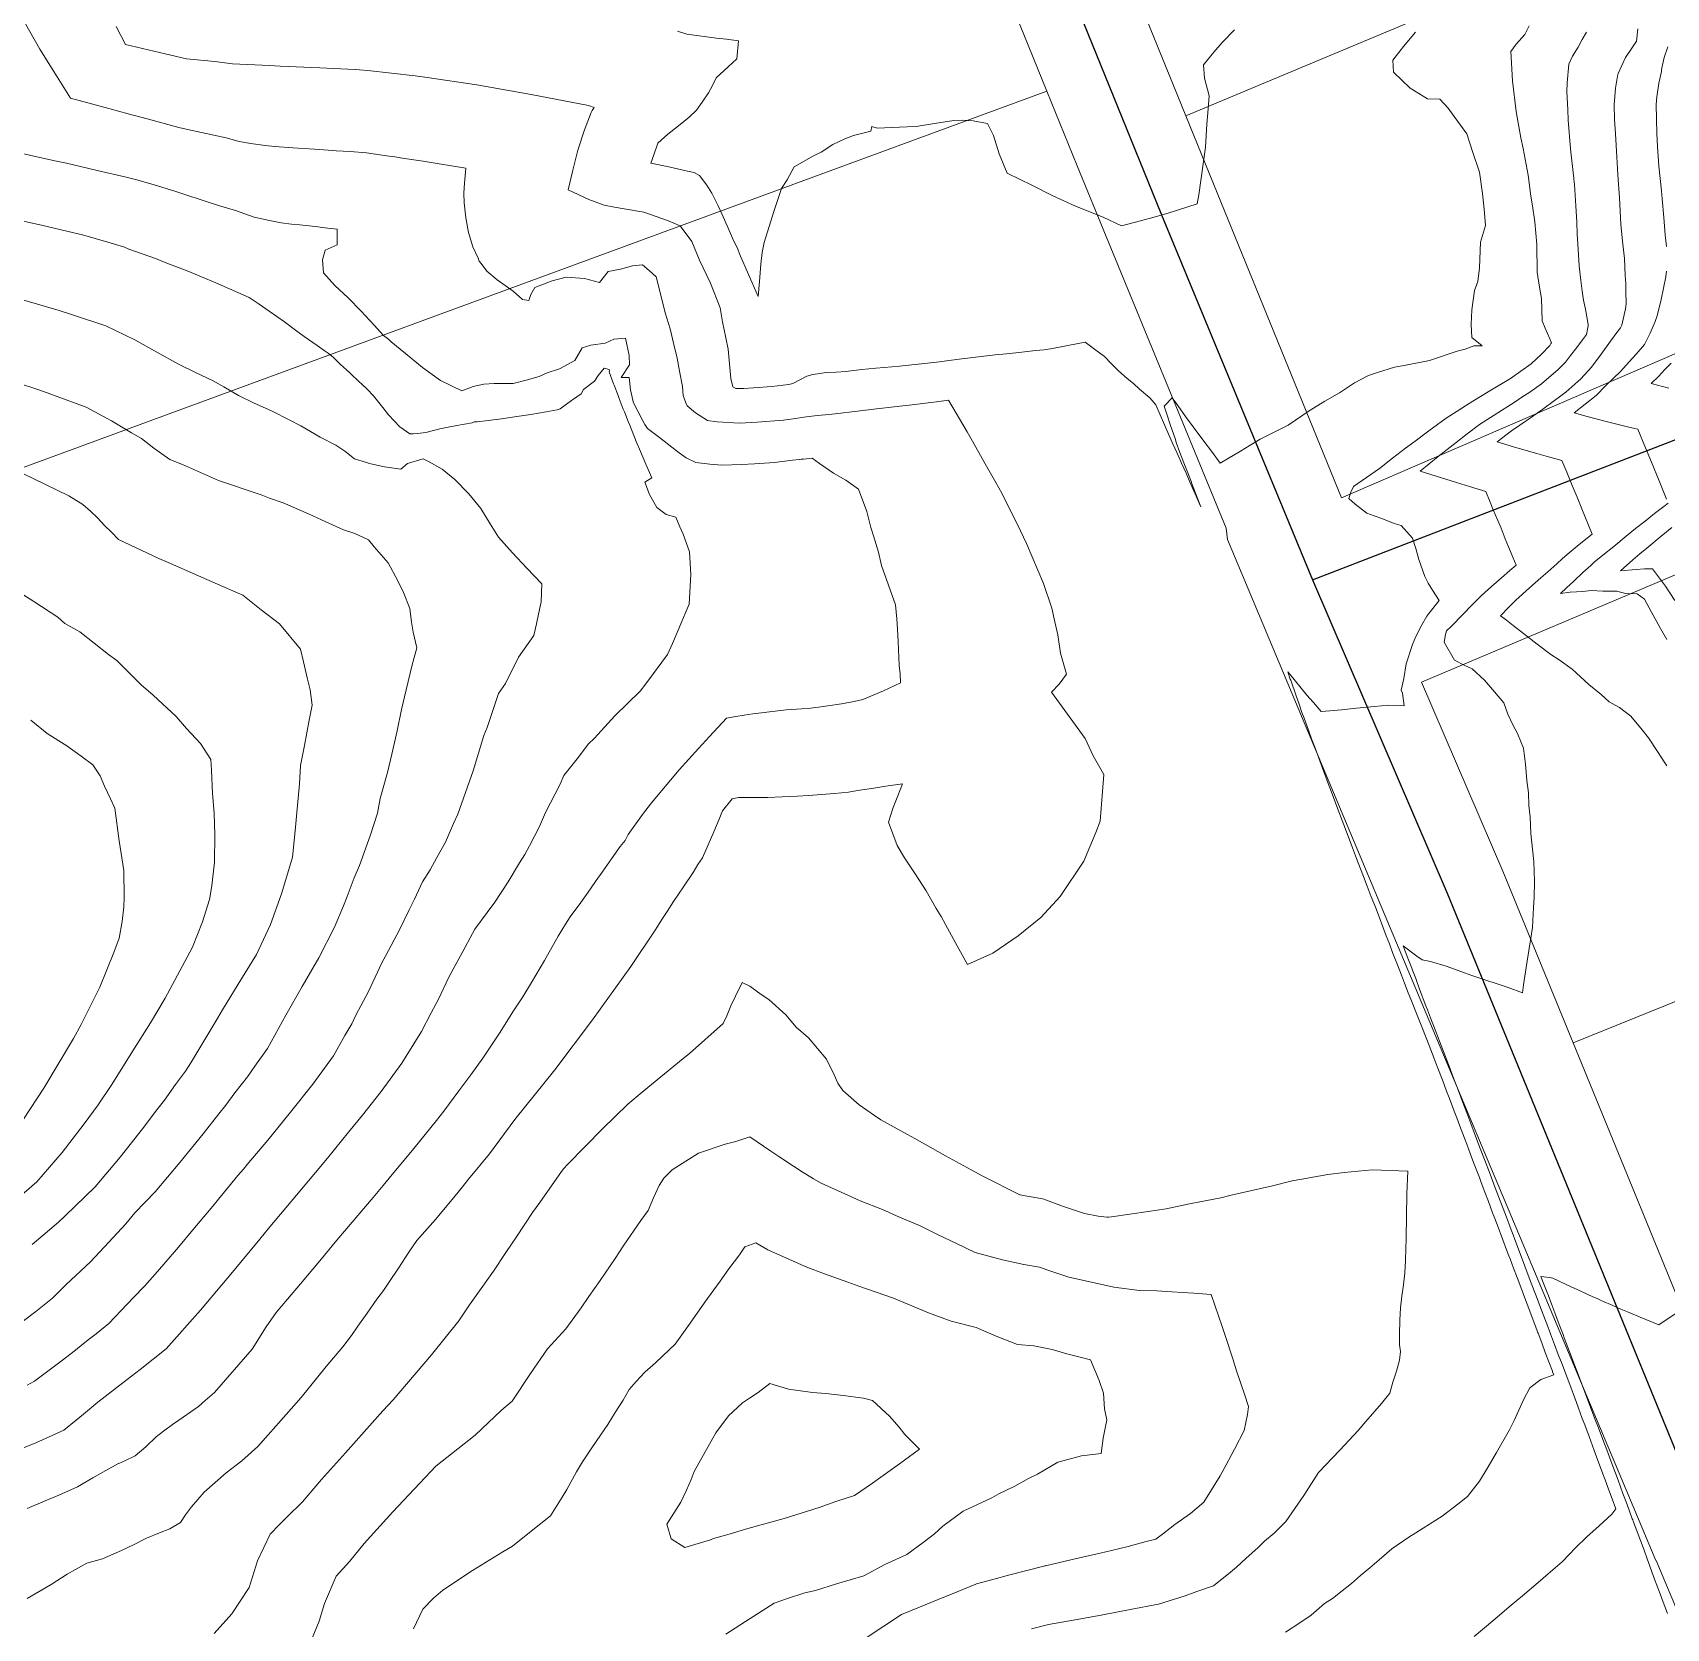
# Model space of a CAD drawing. Header units: inches. Extents: x 11351264 to 11356330, y 6702313 to 6706468.
# Drawn here: x 11351666.4 to 11352078.2, y 6704536.7 to 6704938.9 of the extents above; entities that cross this region are included whole.
import ezdxf

# ---------------------------------------------------------------- set-up
doc = ezdxf.new("R2010")
doc.units = ezdxf.units.IN
doc.header["$MEASUREMENT"] = 0
doc.layers.add('Shumate_Contours_clip1', color=7, linetype='Continuous', lineweight=0)
doc.layers.add('Shumate_Parcels_clip1', color=7, linetype='Continuous', lineweight=0)
doc.layers.add('Shumate_Streets_clip1', color=7, linetype='Continuous')

msp = doc.modelspace()

# ---------------------------------------------------------------- linework, layer by layer
at = {"layer": 'Shumate_Contours_clip1'}
for points, elevation in [([(11351665.03, 6704544.2), (11351671.05, 6704547.76), (11351675.08, 6704550.34), (11351677.18, 6704551.51), (11351680.09, 6704553.07), (11351684, 6704554.15), (11351688.84, 6704556.25), (11351691.98, 6704557.81), (11351695.07, 6704559.43), (11351698.36, 6704560.77), (11351700.95, 6704561.78), (11351703.68, 6704563.37), (11351704.97, 6704565.26), (11351706.48, 6704567.34), (11351709.66, 6704571.02), (11351715.21, 6704575.84), (11351719.11, 6704578.93), (11351723.18, 6704582.51), (11351730.33, 6704590.59), (11351734.07, 6704594.83), (11351740.4, 6704602.69), (11351744.57, 6704607.65), (11351746.79, 6704610.48), (11351748.37, 6704612.81), (11351750.7, 6704616.14), (11351753.2, 6704619.66), (11351754.85, 6704621.83), (11351756.22, 6704623.89), (11351758.65, 6704627.48), (11351761.23, 6704631.51), (11351763.25, 6704634.41), (11351767.91, 6704639.73), (11351772.89, 6704645.73), (11351774.79, 6704647.95), (11351776.28, 6704649.86), (11351781.53, 6704656.32), (11351787.99, 6704664.96), (11351798.03, 6704677.5), (11351807.5, 6704690.03), (11351817.21, 6704703.48), (11351823.35, 6704712.71), (11351825.21, 6704715.65), (11351826.33, 6704717.37), (11351827.98, 6704719.89), (11351830.47, 6704723.55), (11351832.92, 6704727.23), (11351834.11, 6704729.19), (11351835.23, 6704730.93), (11351836.68, 6704734.17), (11351838.08, 6704737.42), (11351839.42, 6704740.68), (11351840.27, 6704742.79), (11351842.77, 6704745.8), (11351844.38, 6704746.11), (11351848.64, 6704746.14), (11351851.72, 6704746.15), (11351855.34, 6704746.27), (11351859.17, 6704746.41), (11351861.98, 6704746.58), (11351868.52, 6704747.1), (11351872.1, 6704747.46), (11351874.37, 6704747.86), (11351878.44, 6704748.5), (11351881.46, 6704748.99), (11351885.7, 6704749.59), (11351884.49, 6704746.56), (11351883.3, 6704743.55), (11351882.13, 6704739.86), (11351884.31, 6704733.98), (11351886.14, 6704730.87), (11351887.54, 6704728.87), (11351888.85, 6704726.83), (11351891.62, 6704722.62), (11351894.13, 6704718.11), (11351895.38, 6704716.09), (11351896.47, 6704714.13), (11351899.05, 6704709.48), (11351902.09, 6704704.01), (11351908.42, 6704706.91), (11351914.8, 6704711.21), (11351920.57, 6704715.9), (11351925.38, 6704721.18), (11351931.41, 6704730.06), (11351934.4, 6704737.27), (11351935.5, 6704740.15), (11351936.45, 6704751.93), (11351933.77, 6704756.64), (11351931.72, 6704761.01), (11351927.3, 6704767.1), (11351923.26, 6704772.63), (11351925.19, 6704774.67), (11351926.98, 6704777.19), (11351925.51, 6704782.49), (11351924.84, 6704787.11), (11351924.07, 6704790.39), (11351923.29, 6704793.84), (11351921.2, 6704800.03), (11351916.95, 6704810.18), (11351915.45, 6704813.35), (11351910.68, 6704822.87), (11351909.22, 6704825.49), (11351906.18, 6704830.79), (11351903.32, 6704835.91), (11351901.97, 6704838.32), (11351897.29, 6704846.29), (11351894.23, 6704845.88), (11351892.15, 6704845.62), (11351888.08, 6704845.09), (11351885.76, 6704844.82), (11351883.58, 6704844.59), (11351879.1, 6704844.06), (11351874.36, 6704843.51), (11351868.72, 6704842.82), (11351866.19, 6704842.6), (11351864.14, 6704842.41), (11351860.82, 6704841.96), (11351858.71, 6704841.61), (11351855.64, 6704841.21), (11351849.07, 6704840.69), (11351844.55, 6704840.45), (11351838.97, 6704840.8), (11351836.55, 6704841.12), (11351833.45, 6704843.05), (11351831.35, 6704844.84), (11351831.04, 6704845.62), (11351830.42, 6704847.45), (11351830.22, 6704849.75), (11351829.45, 6704853.61), (11351828.88, 6704856.86), (11351828.02, 6704860.29), (11351827.1, 6704864.25), (11351825.85, 6704868.31), (11351825.37, 6704870.4), (11351823.61, 6704877.34), (11351821.78, 6704879), (11351820.11, 6704880.36), (11351817.63, 6704880.12), (11351814.61, 6704879.31), (11351811.48, 6704878.7), (11351809.28, 6704875.93), (11351805.49, 6704876.92), (11351800.85, 6704877.28), (11351797.4, 6704876.34), (11351793.01, 6704874.71), (11351792.02, 6704872.94), (11351791.52, 6704871.42), (11351789.84, 6704871.68), (11351787.51, 6704873.73), (11351783.53, 6704876.59), (11351780.91, 6704878.83), (11351779.44, 6704880.7), (11351778.93, 6704881.28), (11351778.88, 6704881.46), (11351778.76, 6704881.86), (11351777.4, 6704884.9), (11351776.29, 6704888.56), (11351775.6, 6704892.26), (11351775.19, 6704895.99), (11351775.11, 6704898.47), (11351775.22, 6704900.97), (11351775.58, 6704904.74), (11351772, 6704905.33), (11351768.88, 6704905.83), (11351764.84, 6704906.49), (11351760.16, 6704907.22), (11351757.69, 6704907.61), (11351755.63, 6704907.89), (11351750.54, 6704908.63), (11351746.48, 6704908.96), (11351742.95, 6704909.16), (11351740.93, 6704909.28), (11351737.49, 6704909.53), (11351732, 6704909.86), (11351727.33, 6704910.23), (11351725.03, 6704910.43), (11351721.39, 6704910.97), (11351718.44, 6704911.49), (11351715.15, 6704912.38), (11351705.85, 6704914.38), (11351703.28, 6704915.03), (11351695.25, 6704917.18), (11351690.48, 6704918.47), (11351685.64, 6704919.83), (11351675.93, 6704922.38), (11351672.61, 6704927.79), (11351668.19, 6704934.79), (11351663.13, 6704943.64)], 1438), ([(11352014.96, 6704939.07), (11352012, 6704935.41), (11352009.27, 6704931.97), (11352009.46, 6704928.92), (11352013.68, 6704924.89), (11352017.99, 6704922.26), (11352021.16, 6704922.14), (11352023.21, 6704919.91), (11352024.73, 6704917.78), (11352027.91, 6704913.42), (11352029.33, 6704908.98), (11352031.12, 6704903.73), (11352031.88, 6704898.39), (11352032.31, 6704894.45), (11352032.63, 6704890.3), (11352031.39, 6704886.09), (11352031.09, 6704879.66), (11352030.7, 6704876.19), (11352029.83, 6704873.9), (11352029.19, 6704869.03), (11352029.01, 6704865.33), (11352029.16, 6704862.07), (11352031.78, 6704859.98), (11352029.66, 6704859.99), (11352027.51, 6704859.13), (11352025.52, 6704858.61), (11352018.49, 6704856.24), (11352012.1, 6704855), (11352009.73, 6704854.57), (11352005.41, 6704853.24), (11352003.17, 6704852.46), (11351999.65, 6704850.67), (11351995.83, 6704848.13), (11351992.14, 6704846.01), (11351988.22, 6704843.6), (11351982.93, 6704839.95), (11351981.06, 6704839.03), (11351978.56, 6704837.79), (11351975.79, 6704836.4), (11351973.04, 6704834.76), (11351970.84, 6704833.45), (11351967.56, 6704831.49), (11351965.77, 6704830.41), (11351963.78, 6704833.05), (11351961.39, 6704836.25), (11351958.94, 6704839.58), (11351957.04, 6704842.17), (11351955.04, 6704844.93), (11351953.64, 6704846.88), (11351951.61, 6704844.75), (11351952.35, 6704842.46), (11351953.11, 6704840.15), (11351954.49, 6704836.32), (11351954.67, 6704835.57), (11351955.62, 6704833.05), (11351956.59, 6704830.51), (11351957.57, 6704827.96), (11351958.49, 6704825.6), (11351958.52, 6704825.51), (11351958.54, 6704825.43), (11351959.55, 6704822.85), (11351960.9, 6704819.42), (11351959.37, 6704822.86), (11351958.2, 6704825.46), (11351957.14, 6704827.85), (11351956, 6704830.38), (11351954.87, 6704832.92), (11351953.73, 6704835.45), (11351952.79, 6704837.55), (11351951.69, 6704840.04), (11351950.6, 6704842.56), (11351949.51, 6704845.09), (11351948.01, 6704846.85), (11351945.43, 6704849.07), (11351943.92, 6704850.47), (11351942.34, 6704851.72), (11351940.16, 6704853.64), (11351938.3, 6704855.49), (11351936.61, 6704857.29), (11351934.1, 6704859.14), (11351931.7, 6704860.89), (11351927.33, 6704860.02), (11351923.51, 6704859.32), (11351921.41, 6704858.94), (11351919.19, 6704858.76), (11351915.74, 6704858.4), (11351911.91, 6704857.98), (11351909.06, 6704857.67), (11351905.47, 6704857.27), (11351900.67, 6704856.66), (11351897.38, 6704856.25), (11351895.03, 6704855.97), (11351891.25, 6704855.52), (11351887.3, 6704855.11), (11351884.94, 6704854.88), (11351881.09, 6704854.48), (11351878.91, 6704854.3), (11351875.46, 6704853.98), (11351871.4, 6704853.54), (11351868.95, 6704853.37), (11351866.49, 6704853.22), (11351863.1, 6704852.71), (11351861.52, 6704852.35), (11351858.05, 6704850.45), (11351857.03, 6704850.22), (11351852.72, 6704849.7), (11351848.14, 6704849.35), (11351845.69, 6704849.21), (11351843.68, 6704849.18), (11351842.89, 6704849.62), (11351842.42, 6704851.76), (11351842, 6704856.33), (11351841.75, 6704859.13), (11351841.17, 6704861.98), (11351840.29, 6704865.98), (11351839.74, 6704869.58), (11351837.24, 6704875.77), (11351834.51, 6704881.58), (11351832.55, 6704886.27), (11351829.66, 6704890.24), (11351826.46, 6704891.6), (11351820.43, 6704893.67), (11351815.54, 6704894.48), (11351813.11, 6704894.92), (11351810.46, 6704895.45), (11351806.61, 6704896.84), (11351801.41, 6704899.31), (11351802.53, 6704904.28), (11351803.86, 6704909.3), (11351805.53, 6704914.44), (11351806.77, 6704917.66), (11351807.19, 6704918.79), (11351807.48, 6704919.26), (11351807.96, 6704920.09), (11351806.48, 6704920.54), (11351792.07, 6704923.34), (11351778.35, 6704925.78), (11351765.88, 6704927.6), (11351762.8, 6704928.05), (11351750.92, 6704929.34), (11351748.83, 6704929.58), (11351747.91, 6704929.64), (11351745.89, 6704929.7), (11351738.81, 6704930.09), (11351728.77, 6704930.48), (11351726.09, 6704930.6), (11351716.74, 6704931.07), (11351712.34, 6704931.61), (11351705.18, 6704932.29), (11351699.79, 6704933.58), (11351689.84, 6704935.9), (11351687.46, 6704940.45)], 1440), ([(11352043.63, 6704940.62), (11352042.59, 6704938.49), (11352040.37, 6704936.01), (11352039.05, 6704934.13), (11352039.42, 6704926.8), (11352040.37, 6704919.01), (11352041.51, 6704912.42), (11352042.1, 6704909.74), (11352043.4, 6704903), (11352044.09, 6704897.67), (11352044.5, 6704895.25), (11352045.11, 6704891.2), (11352045.56, 6704885.54), (11352045.66, 6704878.55), (11352046.28, 6704874.74), (11352046.73, 6704871.87), (11352046.94, 6704866.28), (11352047.65, 6704864.42), (11352048.84, 6704861.7), (11352049.26, 6704860.74), (11352049.13, 6704860.54), (11352048.82, 6704860.09), (11352046.74, 6704857.83), (11352044.16, 6704855.44), (11352038.92, 6704851.76), (11352033.73, 6704848.6), (11352029.48, 6704845.98), (11352022.75, 6704841.77), (11352018.32, 6704838.52), (11352014.88, 6704835.95), (11352012.43, 6704834.14), (11352009.22, 6704831.69), (11352005.95, 6704829.05), (11351999.39, 6704824.47), (11351998.69, 6704823.1), (11351998.17, 6704821.5), (11351999.8, 6704820.08), (11352002.71, 6704817.81), (11352004.61, 6704817.15), (11352006.49, 6704816.41), (11352009.63, 6704815.2), (11352011.39, 6704814.71), (11352014.26, 6704811.46), (11352015.08, 6704808.84), (11352015.84, 6704806.1), (11352017.33, 6704801.83), (11352017.99, 6704800.45), (11352018.17, 6704800.12), (11352019.27, 6704798.34), (11352020.93, 6704795.81), (11352018.39, 6704792.51), (11352017.83, 6704791.83), (11352016.62, 6704789.62), (11352015.1, 6704786.69), (11352014.24, 6704784.67), (11352012.67, 6704779.8), (11352012.04, 6704776.14), (11352011.39, 6704773.19), (11352011.74, 6704772.38), (11352012.09, 6704769.21), (11352008.21, 6704769.4), (11352004.66, 6704769.08), (11352000.14, 6704768.65), (11351996.37, 6704768.25), (11351993.38, 6704767.99), (11351991.2, 6704767.78), (11351989.24, 6704770.04), (11351987.6, 6704771.95), (11351986.14, 6704773.71), (11351984.37, 6704775.85), (11351983.63, 6704776.75), (11351982.78, 6704777.81), (11351983.41, 6704775.97), (11351983.52, 6704775.66), (11351984.89, 6704771.76), (11351985.63, 6704769.67), (11351986.37, 6704767.58), (11351986.93, 6704766.08), (11351988.02, 6704763.06), (11351988.79, 6704760.92), (11351989.58, 6704758.77), (11351990.52, 6704756.29), (11351991.79, 6704752.82), (11351992.95, 6704749.66), (11351994.22, 6704746.37), (11351995.4, 6704743.21), (11351996.48, 6704740.3), (11351998.02, 6704736.33), (11351999.11, 6704733.44), (11352000.12, 6704730.75), (11352001.14, 6704728.14), (11352001.89, 6704726.2), (11352002.81, 6704723.77), (11352003.85, 6704721.06), (11352004.87, 6704718.44), (11352005.82, 6704716), (11352006.75, 6704713.55), (11352007.63, 6704711.24), (11352008.41, 6704709.19), (11352009.23, 6704707.02), (11352010.44, 6704703.96), (11352011.48, 6704701.32), (11352012.23, 6704699.34), (11352013.17, 6704696.87), (11352013.8, 6704695.27), (11352015.58, 6704690.83), (11352016.42, 6704688.68), (11352017.84, 6704685.11), (11352018.89, 6704682.46), (11352019.71, 6704680.34), (11352020.49, 6704678.31), (11352021.87, 6704674.65), (11352022.82, 6704672.12), (11352023.53, 6704670.26), (11352024.75, 6704667.02), (11352025.38, 6704665.35), (11352026.08, 6704663.51), (11352027.32, 6704660.24), (11352027.89, 6704658.74), (11352028.79, 6704656.35), (11352029.64, 6704654.11), (11352030.58, 6704651.61), (11352031.08, 6704650.29), (11352031.56, 6704649.04), (11352032.46, 6704646.66), (11352033.36, 6704644.28), (11352034.42, 6704641.45), (11352034.82, 6704640.4), (11352035.56, 6704638.45), (11352037, 6704634.64), (11352037.96, 6704632.1), (11352038.54, 6704630.56), (11352038.82, 6704629.81), (11352039.72, 6704627.44), (11352040.61, 6704625.07), (11352042.02, 6704621.33), (11352042.23, 6704620.79), (11352043.14, 6704618.37), (11352044.05, 6704615.95), (11352045.66, 6704611.69), (11352045.78, 6704611.37), (11352045.89, 6704611.07), (11352046.8, 6704608.66), (11352047.71, 6704606.24), (11352048.62, 6704603.83), (11352049.49, 6704601.53), (11352049.51, 6704601.47), (11352049.53, 6704601.41), (11352049.55, 6704601.36), (11352049.84, 6704600.57), (11352046.62, 6704599.36), (11352043.83, 6704597.26), (11352042.19, 6704594.24), (11352039.9, 6704589.09), (11352038.65, 6704586.67), (11352035.42, 6704580.98), (11352033.27, 6704577.41), (11352031.16, 6704573.81), (11352028.13, 6704569.89), (11352025.66, 6704567.95), (11352021.71, 6704564.92), (11352016.92, 6704561.94), (11352015.05, 6704560.76), (11352013.31, 6704559.66), (11352008.98, 6704556.68), (11352005.86, 6704553.95), (11352003.46, 6704551.94), (11352001.11, 6704550.03), (11351998.87, 6704547.96), (11351996.51, 6704546.09), (11351994.09, 6704544.21), (11351992.04, 6704542.92), (11351988.67, 6704539.98), (11351985.82, 6704538.09), (11351982.25, 6704535.67)], 1438), ([(11352071, 6704939.88), (11352070.71, 6704936.78), (11352069.32, 6704934.73), (11352067.95, 6704932.65), (11352066.07, 6704928.63), (11352065.9, 6704927.99), (11352065.42, 6704924.91), (11352065.05, 6704920.69), (11352065.16, 6704917), (11352065.4, 6704913.45), (11352065.71, 6704907.6), (11352065.89, 6704904.6), (11352066.07, 6704901.8), (11352066.37, 6704897.33), (11352066.72, 6704890.59), (11352067.29, 6704885.61), (11352067.71, 6704881.95), (11352067.86, 6704877.71), (11352067.98, 6704875.71), (11352068.05, 6704873.7), (11352068.07, 6704870.54), (11352067.93, 6704869.28), (11352066.99, 6704865.18), (11352066.67, 6704864.51), (11352065.72, 6704863.34), (11352064.15, 6704861.13), (11352061.77, 6704857.83), (11352059.35, 6704854.59), (11352056.68, 6704851.61), (11352052.85, 6704848.31), (11352050.03, 6704846.16), (11352047.09, 6704844.02), (11352044.2, 6704842.01), (11352041.31, 6704839.96), (11352039.19, 6704838.55), (11352035.58, 6704835.74), (11352039.68, 6704834.52), (11352042.29, 6704833.76), (11352045.54, 6704832.82), (11352047.93, 6704832.14), (11352051.89, 6704831.1), (11352053.1, 6704828.14), (11352054.49, 6704824.77), (11352055.7, 6704821.8), (11352056.92, 6704818.84), (11352059.52, 6704812.5), (11352056.23, 6704809.88), (11352053.71, 6704807.81), (11352052.07, 6704806.32), (11352050.64, 6704805.04), (11352048.32, 6704802.99), (11352046.62, 6704801.51), (11352043.76, 6704798.99), (11352040.24, 6704795.84), (11352038.49, 6704794.06), (11352036.44, 6704791.92), (11352037.91, 6704790.85), (11352039.62, 6704789.46), (11352042.24, 6704787.43), (11352045.64, 6704784.77), (11352049.09, 6704782.2), (11352051.17, 6704780.78), (11352054.46, 6704778.47), (11352058.7, 6704774.63), (11352061.77, 6704772.04), (11352063.79, 6704770.21), (11352066.38, 6704768.84), (11352069.27, 6704766.62), (11352072.15, 6704763.21), (11352073.7, 6704761.13), (11352076.02, 6704757.74), (11352077.86, 6704754.83), (11352078.35, 6704754.09)], 1434), ([(11351969.37, 6704939.61), (11351966.29, 6704936.42), (11351964.17, 6704934.04), (11351961.58, 6704930.77), (11351961.78, 6704927.48), (11351962.95, 6704922.99), (11351962.64, 6704918.69), (11351962.42, 6704915.87), (11351962.04, 6704910.08), (11351960.37, 6704898.03), (11351959.96, 6704895.77), (11351955.27, 6704894.28), (11351952.62, 6704893.44), (11351948.77, 6704892.36), (11351945.69, 6704891.52), (11351940.86, 6704890.2), (11351936.22, 6704892.4), (11351929.25, 6704895.16), (11351923.41, 6704897.83), (11351918.25, 6704900.47), (11351912.07, 6704903.46), (11351910.03, 6704908.39), (11351908.58, 6704912.96), (11351907.13, 6704916.03), (11351903.49, 6704916.68), (11351900.68, 6704916.85), (11351898.58, 6704916.81), (11351893.77, 6704915.99), (11351889.11, 6704915.3), (11351886.87, 6704915.16), (11351882.97, 6704915.02), (11351879.32, 6704914.84), (11351877.96, 6704915.23), (11351877.65, 6704914.05), (11351873.34, 6704913.01), (11351871.16, 6704912.19), (11351868.09, 6704910.73), (11351865.18, 6704908.75), (11351863.25, 6704907.89), (11351858.35, 6704905.13), (11351856.56, 6704901.83), (11351855.18, 6704899.66), (11351853.2, 6704893.82), (11351850.83, 6704885.98), (11351850.31, 6704883.48), (11351850, 6704880.58), (11351849.64, 6704876.2), (11351849.33, 6704872.41), (11351846.84, 6704877.99), (11351844.57, 6704883.12), (11351844.14, 6704884.33), (11351842.85, 6704887.09), (11351841.79, 6704889.47), (11351840.15, 6704893.23), (11351839.17, 6704895.23), (11351837.61, 6704898.42), (11351836.33, 6704900.44), (11351834.46, 6704902.94), (11351833.18, 6704903.64), (11351831.46, 6704904.01), (11351826.75, 6704905.07), (11351822.24, 6704905.98), (11351822.96, 6704908.09), (11351824.03, 6704911.02), (11351826.49, 6704913.3), (11351829.22, 6704915.46), (11351831.87, 6704917.65), (11351833.75, 6704919.36), (11351835.21, 6704921.43), (11351836.78, 6704923.75), (11351837.78, 6704925.59), (11351838.7, 6704927.51), (11351841.71, 6704930.33), (11351843.94, 6704932.28), (11351844.36, 6704936.84), (11351841.31, 6704937.24), (11351838.8, 6704937.55), (11351831.27, 6704938.51), (11351828.96, 6704939.29)], 1442), ([(11352058.08, 6704939.01), (11352057.02, 6704937.16), (11352056.03, 6704935.25), (11352054.58, 6704932.95), (11352053.61, 6704931), (11352053.23, 6704926.23), (11352053.12, 6704924.02), (11352053.37, 6704919.58), (11352053.43, 6704916.86), (11352054.03, 6704909.65), (11352054.82, 6704902.95), (11352054.9, 6704902.32), (11352054.94, 6704901.98), (11352055.03, 6704900.62), (11352055.4, 6704895.26), (11352055.62, 6704891.12), (11352055.75, 6704888.14), (11352055.9, 6704885.6), (11352056.25, 6704880.16), (11352056.65, 6704876.43), (11352056.99, 6704873.78), (11352057.37, 6704871.5), (11352057.84, 6704869.18), (11352058.55, 6704865.36), (11352058.55, 6704864.97), (11352058.06, 6704862.86), (11352057.06, 6704861.51), (11352055.62, 6704859.58), (11352054.05, 6704857.54), (11352052.78, 6704855.82), (11352050.92, 6704854.01), (11352046.71, 6704850.43), (11352043.79, 6704848.29), (11352041.79, 6704846.99), (11352040.11, 6704845.86), (11352034.79, 6704842.49), (11352031.13, 6704840.13), (11352028.04, 6704837.8), (11352025.2, 6704835.59), (11352020.69, 6704832.04), (11352016.18, 6704828.37), (11352020.21, 6704827.09), (11352025.36, 6704825.5), (11352028.61, 6704824.52), (11352032.74, 6704823.27), (11352033.8, 6704820.57), (11352034.6, 6704818.61), (11352035.73, 6704815.97), (11352036.55, 6704813.97), (11352037.63, 6704811.32), (11352038.45, 6704809.32), (11352039.54, 6704806.66), (11352040.35, 6704804.67), (11352038.79, 6704803.33), (11352036.67, 6704801.48), (11352034.15, 6704799.27), (11352031.63, 6704797.05), (11352029.29, 6704794.72), (11352026.89, 6704792.28), (11352024.03, 6704789.27), (11352022.83, 6704788.11), (11352022.55, 6704787.17), (11352022.18, 6704785.25), (11352024.86, 6704780.7), (11352027.41, 6704779.41), (11352029.28, 6704778.55), (11352032.38, 6704775.66), (11352034.88, 6704772.75), (11352037.23, 6704769.95), (11352038.29, 6704767.1), (11352039.54, 6704764.42), (11352040.73, 6704762.27), (11352042.21, 6704758.55), (11352042.69, 6704754.48), (11352043.03, 6704750.43), (11352043.47, 6704747.3), (11352043.55, 6704744.08), (11352043.87, 6704741.21), (11352044.02, 6704737.06), (11352044.51, 6704733.08), (11352044.78, 6704729.96), (11352045.01, 6704724.93), (11352044.88, 6704720.94), (11352044.74, 6704718.38), (11352044.49, 6704713.36), (11352043.4, 6704706.43), (11352042.87, 6704703.27), (11352042.22, 6704698.88), (11352041.93, 6704696.87), (11352038.37, 6704698.18), (11352035.55, 6704699.12), (11352032.74, 6704700.09), (11352029.2, 6704701.28), (11352027.3, 6704701.92), (11352024.8, 6704702.84), (11352022.74, 6704703.56), (11352018.75, 6704704.78), (11352016.63, 6704705.15), (11352015.31, 6704706.09), (11352011.91, 6704708.75), (11352013.07, 6704705.65), (11352013.87, 6704703.5), (11352014.03, 6704703.08), (11352014.21, 6704702.62), (11352015.03, 6704700.45), (11352016.02, 6704697.83), (11352017.63, 6704693.59), (11352018.03, 6704692.58), (11352018.81, 6704690.53), (11352019.78, 6704687.98), (11352020.29, 6704686.68), (11352021.04, 6704684.71), (11352022.04, 6704682.09), (11352023.7, 6704677.73), (11352024.35, 6704676.02), (11352025.98, 6704671.72), (11352026.77, 6704669.64), (11352027.91, 6704666.63), (11352028.94, 6704663.94), (11352029.9, 6704661.42), (11352031.33, 6704657.64), (11352032.37, 6704654.89), (11352033.78, 6704651.19), (11352035.11, 6704647.68), (11352036.34, 6704644.43), (11352037.64, 6704641.02), (11352039.13, 6704637.09), (11352039.61, 6704635.84), (11352040.03, 6704634.71), (11352041.47, 6704630.91), (11352042.59, 6704627.94), (11352044.18, 6704623.72), (11352045.27, 6704620.87), (11352046.18, 6704618.45), (11352047.03, 6704616.2), (11352048.06, 6704613.47), (11352049.04, 6704610.88), (11352050.03, 6704608.26), (11352050.99, 6704605.74), (11352051.92, 6704603.28), (11352052.8, 6704600.96), (11352053.62, 6704598.77), (11352055.54, 6704593.61), (11352057.04, 6704589.59), (11352057.64, 6704587.97), (11352058.75, 6704585.04), (11352060.06, 6704581.51), (11352060.65, 6704579.88), (11352061.98, 6704576.3), (11352063.02, 6704573.45), (11352063.23, 6704572.91), (11352063.41, 6704572.42), (11352064.55, 6704569.3), (11352065.49, 6704566.76), (11352064.44, 6704565.43), (11352061.31, 6704562.48), (11352058.18, 6704559.75), (11352055.26, 6704556.85), (11352053.8, 6704555.37), (11352051.98, 6704553.46), (11352048.47, 6704550.39), (11352045.88, 6704548.24), (11352041.94, 6704544.87), (11352039.08, 6704542.47), (11352034.51, 6704538.59), (11352029.76, 6704534.58)], 1436), ([(11352078.58, 6704935.34), (11352077.7, 6704932.64), (11352077.15, 6704930.41), (11352077.04, 6704929.53), (11352076.97, 6704929.15), (11352076.34, 6704926.22), (11352075.85, 6704922.73), (11352075.65, 6704920.82), (11352075.81, 6704913.48), (11352075.98, 6704910.19), (11352076.35, 6704905.24), (11352076.97, 6704899.06), (11352077.15, 6704897.04), (11352077.6, 6704892.32), (11352077.78, 6704890.17), (11352077.96, 6704887.97), (11352078.28, 6704885.04)], 1432), ([(11351665, 6704566.85), (11351669.56, 6704568.8), (11351672.96, 6704570.22), (11351677.73, 6704572.32), (11351681.55, 6704574.62), (11351684.84, 6704576.42), (11351688.07, 6704578.24), (11351688.1, 6704578.25), (11351689.64, 6704578.93), (11351692.08, 6704580.04), (11351692.25, 6704580.13), (11351692.28, 6704580.16), (11351694.92, 6704582.39), (11351697.5, 6704584.94), (11351699.4, 6704586.38), (11351701.68, 6704588.04), (11351704.37, 6704589.88), (11351708.18, 6704592.55), (11351709.93, 6704594.08), (11351712.23, 6704596.15), (11351721.73, 6704607.02), (11351725.3, 6704612.64), (11351727.78, 6704616.31), (11351730.66, 6704619.68), (11351733.88, 6704623.52), (11351738.81, 6704629.35), (11351743.1, 6704634.48), (11351746.92, 6704639.05), (11351752.2, 6704645.3), (11351754.75, 6704648.3), (11351756.27, 6704650.12), (11351762.52, 6704657.6), (11351768.2, 6704664.67), (11351770.05, 6704667.01), (11351773.85, 6704672.16), (11351776.83, 6704676.2), (11351779.87, 6704680.43), (11351784.12, 6704686.68), (11351787.63, 6704692.36), (11351789.94, 6704695.87), (11351792.14, 6704699.51), (11351795.42, 6704705.05), (11351798.86, 6704711.14), (11351800.68, 6704714.21), (11351801.92, 6704716.01), (11351804.59, 6704719.68), (11351807, 6704723.09), (11351808.49, 6704725.15), (11351809.99, 6704727.32), (11351812.34, 6704730.61), (11351814.49, 6704733.77), (11351815.73, 6704735.27), (11351816.53, 6704736.79), (11351820.17, 6704741.8), (11351822.36, 6704744.78), (11351827.18, 6704750.51), (11351829.36, 6704753.07), (11351834.25, 6704758.44), (11351837.02, 6704761.53), (11351841.33, 6704766.13), (11351843.66, 6704766.52), (11351845.72, 6704766.85), (11351847.95, 6704767.19), (11351850.11, 6704767.46), (11351852.17, 6704767.74), (11351856.34, 6704768.19), (11351860.19, 6704768.43), (11351862.46, 6704768.64), (11351864.52, 6704768.88), (11351866.85, 6704769.21), (11351870.26, 6704769.73), (11351873.49, 6704770.3), (11351875.69, 6704770.79), (11351880.86, 6704772.96), (11351885.2, 6704774.99), (11351885.07, 6704777.3), (11351884.82, 6704779.42), (11351884.6, 6704785.45), (11351884.45, 6704788.51), (11351884.23, 6704791.13), (11351883.9, 6704794.7), (11351880.4, 6704804.6), (11351879.59, 6704807.97), (11351878.37, 6704812.06), (11351877.71, 6704814.2), (11351876.66, 6704818.2), (11351874.58, 6704823.8), (11351871.36, 6704826.08), (11351868.26, 6704827.84), (11351864.72, 6704830.32), (11351862.88, 6704831.68), (11351860.7, 6704831.42), (11351860.1, 6704831.36), (11351859.7, 6704831.32), (11351857.92, 6704831.12), (11351853.44, 6704830.6), (11351848.34, 6704830.22), (11351845.05, 6704830.07), (11351840.17, 6704829.9), (11351837.09, 6704830.16), (11351833.6, 6704830.57), (11351831.16, 6704831.7), (11351829.4, 6704833.03), (11351826.8, 6704835.02), (11351824.43, 6704836.88), (11351821.42, 6704839.12), (11351820.69, 6704840.16), (11351820.22, 6704841.06), (11351818.97, 6704843.46), (11351817.98, 6704845.43), (11351817.82, 6704845.88), (11351817.67, 6704846.29), (11351817.14, 6704848.85), (11351816.76, 6704851.99), (11351814.77, 6704852.02), (11351816.82, 6704855.21), (11351816.75, 6704857.57), (11351815.86, 6704861.89), (11351812.93, 6704861.64), (11351810.72, 6704860.66), (11351807.11, 6704860.12), (11351804.92, 6704859.45), (11351803.11, 6704856.31), (11351799.17, 6704854.21), (11351796.08, 6704853.16), (11351794.08, 6704852.25), (11351790.83, 6704851.34), (11351787.49, 6704850.48), (11351785.14, 6704850.47), (11351782.7, 6704850.5), (11351780.1, 6704850.33), (11351777.42, 6704849.75), (11351774.58, 6704848.61), (11351769.18, 6704851.19), (11351764.7, 6704854.55), (11351760.36, 6704858.02), (11351756.79, 6704860.96), (11351756.13, 6704861.65), (11351754.85, 6704862.55), (11351752.52, 6704865.16), (11351749.24, 6704868.7), (11351745.92, 6704872.06), (11351742.56, 6704875.16), (11351739.73, 6704878.34), (11351739.48, 6704881.64), (11351740.17, 6704884.05), (11351743.14, 6704885.47), (11351743.2, 6704889.38), (11351740.82, 6704889.65), (11351737.58, 6704890.02), (11351733.78, 6704890.44), (11351731.64, 6704890.68), (11351729.06, 6704890.99), (11351726.12, 6704891.55), (11351722.22, 6704892.42), (11351717.55, 6704894.05), (11351713.25, 6704895.34), (11351709.88, 6704896.47), (11351704.27, 6704898.3), (11351702.27, 6704898.97), (11351697.05, 6704900.56), (11351692.67, 6704901.81), (11351690, 6704902.49), (11351682.64, 6704904.21), (11351674.95, 6704906.03), (11351672.44, 6704906.52), (11351666.7, 6704907.82), (11351662.02, 6704908.86)], 1436), ([(11351663.28, 6704581.8), (11351667.21, 6704583.4), (11351672.28, 6704585.72), (11351674.23, 6704586.61), (11351677.4, 6704589.14), (11351679.18, 6704590.63), (11351682.87, 6704593.72), (11351687.25, 6704597.11), (11351690.19, 6704599.4), (11351693.48, 6704601.96), (11351696.76, 6704604.54), (11351700.04, 6704607.11), (11351708.69, 6704616.84), (11351716.82, 6704626.45), (11351723.66, 6704634.78), (11351726.21, 6704637.87), (11351732.93, 6704645.88), (11351737.66, 6704651.54), (11351740.71, 6704655.17), (11351746.02, 6704661.74), (11351749.52, 6704666.07), (11351754.28, 6704671.99), (11351759.5, 6704679.1), (11351760.54, 6704680.88), (11351764.42, 6704687.14), (11351766.89, 6704691.85), (11351768.71, 6704695.26), (11351771.3, 6704700.82), (11351772.92, 6704703.73), (11351774.24, 6704706.18), (11351777.88, 6704712.88), (11351780.94, 6704717.08), (11351782.88, 6704719.74), (11351786.29, 6704724.86), (11351789.09, 6704729.62), (11351790.45, 6704731.78), (11351791.61, 6704733.96), (11351794.17, 6704738.77), (11351795.66, 6704742.37), (11351799.4, 6704749.44), (11351800.33, 6704751.68), (11351804.02, 6704756.3), (11351806.44, 6704759.53), (11351808.07, 6704761.1), (11351813.12, 6704766.68), (11351819.53, 6704772.89), (11351820.99, 6704774.79), (11351826.47, 6704782.16), (11351827.67, 6704784.95), (11351830.06, 6704790.47), (11351830.85, 6704792.46), (11351831.88, 6704794.88), (11351832.29, 6704802.34), (11351831.95, 6704808.08), (11351830.38, 6704812.5), (11351829.56, 6704814.35), (11351828.55, 6704816.79), (11351826.13, 6704817.46), (11351823.72, 6704819.23), (11351821.89, 6704822.48), (11351820.73, 6704825.6), (11351822.45, 6704826.7), (11351820.94, 6704830.17), (11351819.64, 6704833.32), (11351818.57, 6704835.82), (11351816.9, 6704840.01), (11351816.54, 6704840.88), (11351815.57, 6704843.36), (11351815.29, 6704844.03), (11351814.25, 6704846.71), (11351814.05, 6704847.2), (11351812.95, 6704850.07), (11351812.81, 6704850.39), (11351811.7, 6704853.39), (11351811.79, 6704853.66), (11351811.72, 6704854.01), (11351810.43, 6704854.36), (11351808.95, 6704852.49), (11351808.07, 6704851.1), (11351805.27, 6704848.98), (11351804.67, 6704847.85), (11351802.5, 6704846.37), (11351802.25, 6704846.2), (11351799.37, 6704844.08), (11351798.6, 6704843.86), (11351795.83, 6704843.36), (11351791.95, 6704842.67), (11351788.42, 6704842.14), (11351784.62, 6704841.55), (11351781.19, 6704841.11), (11351778.46, 6704840.79), (11351777.72, 6704840.79), (11351777.2, 6704840.6), (11351773.31, 6704839.86), (11351771.17, 6704839.43), (11351769.03, 6704839.02), (11351765.51, 6704838.15), (11351763.44, 6704837.84), (11351762.31, 6704837.75), (11351761.45, 6704837.81), (11351758.94, 6704839.56), (11351756.08, 6704842.55), (11351754.69, 6704844.39), (11351752.32, 6704847.4), (11351750.7, 6704849.01), (11351749.18, 6704850.49), (11351748.83, 6704850.83), (11351746.32, 6704853.15), (11351743.96, 6704855.37), (11351742.21, 6704857.04), (11351740.87, 6704858.08), (11351739.89, 6704858.83), (11351738.1, 6704860.02), (11351734.82, 6704862.36), (11351732.69, 6704863.91), (11351729.91, 6704866), (11351726.06, 6704868.75), (11351723.52, 6704870.47), (11351720.98, 6704872.19), (11351713.19, 6704875.62), (11351710.01, 6704876.92), (11351705.32, 6704878.86), (11351700.26, 6704880.78), (11351697.39, 6704881.95), (11351690.64, 6704884.38), (11351689.59, 6704884.81), (11351685.32, 6704886.14), (11351678.99, 6704887.94), (11351675.35, 6704888.78), (11351668.66, 6704890.37), (11351660.23, 6704892.24)], 1434), ([(11352078.27, 6704878.76), (11352078.11, 6704877.39), (11352077.54, 6704874.47), (11352076.88, 6704871.68), (11352075.92, 6704867.51), (11352075.42, 6704866.11), (11352074.16, 6704863.13), (11352072.71, 6704860.3), (11352070.63, 6704857.86), (11352068.86, 6704855.93), (11352066.67, 6704853.54), (11352062.93, 6704849.98), (11352060.52, 6704847.46), (11352054.98, 6704843.11), (11352058.3, 6704842.16), (11352063.04, 6704840.93), (11352068.41, 6704839.57), (11352070.27, 6704839.1), (11352071.04, 6704838.93), (11352072.95, 6704834.28), (11352074.46, 6704830.61), (11352076.37, 6704825.96), (11352078.29, 6704821.31)], 1432), ([(11351664.98, 6704597.95), (11351666.89, 6704598.97), (11351670.86, 6704602.01), (11351673.57, 6704604.05), (11351677.21, 6704606.81), (11351679.15, 6704608.35), (11351680.77, 6704609.65), (11351682.38, 6704610.94), (11351685.63, 6704613.53), (11351691.79, 6704620.06), (11351694.69, 6704623), (11351697.87, 6704626.63), (11351703.18, 6704632.73), (11351706.78, 6704637.1), (11351711.43, 6704642.57), (11351718.16, 6704650.81), (11351719.52, 6704652.44), (11351720.44, 6704653.57), (11351725.66, 6704659.75), (11351731.36, 6704666.81), (11351737.01, 6704673.88), (11351739.94, 6704677.92), (11351742.21, 6704681), (11351745.07, 6704686.09), (11351746.82, 6704689.07), (11351747.9, 6704691.2), (11351751.05, 6704697.19), (11351754.46, 6704704.41), (11351755.45, 6704706.28), (11351758.87, 6704712.78), (11351761.33, 6704717.82), (11351762.62, 6704720.51), (11351764.67, 6704724.89), (11351766.59, 6704727.88), (11351768.32, 6704730.99), (11351770.44, 6704734.85), (11351772.48, 6704739.57), (11351773.59, 6704741.92), (11351777.42, 6704752.81), (11351780.16, 6704761.75), (11351780.99, 6704763.73), (11351783.84, 6704772.3), (11351785.58, 6704774.87), (11351788.91, 6704781.45), (11351792.71, 6704786.92), (11351793.44, 6704789.89), (11351793.9, 6704792.29), (11351794.56, 6704795.41), (11351794.78, 6704799.96), (11351790.94, 6704803.93), (11351787.36, 6704807.76), (11351783.85, 6704811.71), (11351781.75, 6704815.13), (11351779.4, 6704819), (11351776.36, 6704822.67), (11351772.81, 6704826.25), (11351769.62, 6704828.87), (11351766.36, 6704830.74), (11351764.81, 6704831.49), (11351760.89, 6704830.28), (11351759.18, 6704828.92), (11351755.11, 6704829.48), (11351751.69, 6704830.2), (11351747.51, 6704831.5), (11351745.06, 6704833.38), (11351742.85, 6704834.91), (11351738.89, 6704836.96), (11351734.01, 6704839.79), (11351731.05, 6704841.35), (11351726.81, 6704843.52), (11351722.09, 6704845.62), (11351718.27, 6704847.46), (11351714.59, 6704849.65), (11351711.92, 6704851.12), (11351707.46, 6704853.28), (11351703.18, 6704855.36), (11351697.69, 6704858.37), (11351692.14, 6704861.48), (11351684.83, 6704865.05), (11351676.41, 6704867.8), (11351673.07, 6704868.91), (11351662.18, 6704872.08)], 1432), ([(11352079.41, 6704855.64), (11352077.85, 6704854.03), (11352076.3, 6704852.32), (11352074.38, 6704850.47), (11352078.84, 6704849.27)], 1430), ([(11351662.02, 6704612.55), (11351667.19, 6704616.5), (11351671.38, 6704619.88), (11351674.89, 6704623.33), (11351681.02, 6704629.09), (11351686.71, 6704635.2), (11351689.88, 6704638.66), (11351692.17, 6704641.37), (11351697.28, 6704646.69), (11351703.53, 6704654.12), (11351709.41, 6704661.32), (11351713.35, 6704666.4), (11351715.07, 6704668.54), (11351717.37, 6704671.69), (11351720.52, 6704675.69), (11351722.44, 6704678.38), (11351725.63, 6704682.81), (11351730.21, 6704691.25), (11351734.36, 6704698.43), (11351738.52, 6704705.72), (11351742.51, 6704713.43), (11351744.76, 6704718.78), (11351745.68, 6704721.19), (11351747.47, 6704725.83), (11351748.83, 6704728.95), (11351751.58, 6704736.72), (11351753.34, 6704742.12), (11351754.03, 6704745.87), (11351755.81, 6704752.43), (11351756.91, 6704757.03), (11351758.28, 6704762.9), (11351759.41, 6704768.33), (11351760.57, 6704773.27), (11351762.05, 6704779.58), (11351763.23, 6704783.84), (11351762.28, 6704787.76), (11351761.88, 6704790.31), (11351761.51, 6704793.79), (11351759.87, 6704797.79), (11351758.43, 6704800.73), (11351756.02, 6704805.24), (11351752.5, 6704809.33), (11351751.08, 6704811.07), (11351747.63, 6704812.69), (11351744.74, 6704813.57), (11351739.22, 6704816.14), (11351735.96, 6704817.66), (11351729.57, 6704820.39), (11351726.12, 6704821.59), (11351724, 6704822.38), (11351713.23, 6704825.99), (11351704.16, 6704830.03), (11351700.96, 6704831.35), (11351696.96, 6704834.19), (11351693.81, 6704836.63), (11351691.36, 6704838.08), (11351686.28, 6704841.08), (11351679.87, 6704844.47), (11351668.21, 6704848.77), (11351662.08, 6704850.85)], 1430), ([(11351666.32, 6704633.41), (11351672.91, 6704639.08), (11351674.61, 6704640.66), (11351682.13, 6704647.99), (11351688.43, 6704655.41), (11351694.12, 6704662.62), (11351697.74, 6704667.35), (11351699.64, 6704669.85), (11351702.41, 6704673.73), (11351704.89, 6704677.1), (11351706.31, 6704679.21), (11351713.12, 6704690.53), (11351714.3, 6704692.58), (11351718.21, 6704699.07), (11351722.82, 6704706.55), (11351726.38, 6704714.08), (11351729.15, 6704721.85), (11351730.46, 6704726.27), (11351731.89, 6704731.1), (11351732.61, 6704737.74), (11351732.9, 6704741.39), (11351733.67, 6704749.57), (11351733.91, 6704754.15), (11351734.91, 6704759.19), (11351736.11, 6704765.58), (11351736.87, 6704769.38), (11351736.36, 6704773.29), (11351735.67, 6704775.93), (11351734.71, 6704780.34), (11351733.91, 6704783.51), (11351728.62, 6704789.88), (11351724.02, 6704793.42), (11351719.41, 6704797.11), (11351712.39, 6704800.1), (11351701.12, 6704805.1), (11351698.18, 6704806.39), (11351688.07, 6704811.19), (11351686.31, 6704813), (11351684.49, 6704814.68), (11351682.76, 6704816.57), (11351680.98, 6704818.27), (11351679.05, 6704819.94), (11351675.49, 6704822.17), (11351666.49, 6704826.55), (11351657.74, 6704830.7)], 1428), ([(11352078.69, 6704820.34), (11352077.6, 6704819.5), (11352077.28, 6704819.25), (11352075.25, 6704817.68), (11352072.84, 6704815.8), (11352070.46, 6704813.91), (11352068.08, 6704812.01), (11352064.97, 6704809.42), (11352062.21, 6704807.19), (11352060.04, 6704805.4), (11352059.15, 6704804.62), (11352057.17, 6704802.82), (11352054.87, 6704800.64), (11352053.02, 6704798.95), (11352051.53, 6704797.57), (11352053.99, 6704797.84), (11352057.14, 6704798.06), (11352059.23, 6704798.3), (11352062.19, 6704798.14), (11352065.71, 6704798.15), (11352067.9, 6704797.55), (11352070.84, 6704797.42), (11352072.69, 6704796.11), (11352074.45, 6704792.83), (11352076.73, 6704788.68), (11352078.31, 6704785.98)], 1432), ([(11352079.64, 6704814.17), (11352076.95, 6704811.98), (11352073.29, 6704808.99), (11352071.53, 6704807.5), (11352069.79, 6704805.99), (11352066.63, 6704803.22), (11352070.59, 6704803.6), (11352072.74, 6704803.77), (11352074.76, 6704803.74), (11352078.02, 6704799.37), (11352080.36, 6704795.75)], 1430), ([(11351660.42, 6704643.07), (11351667.46, 6704649.24), (11351673.84, 6704656.65), (11351679.35, 6704663.88), (11351682.88, 6704668.64), (11351686.32, 6704673.8), (11351691.68, 6704682.21), (11351696.09, 6704689.35), (11351699.82, 6704695.49), (11351705.37, 6704705.89), (11351706.69, 6704708.37), (11351709.19, 6704714.76), (11351711.01, 6704720.38), (11351711.59, 6704723.81), (11351712.2, 6704729.77), (11351712.29, 6704736.7), (11351712.18, 6704742.13), (11351711.72, 6704747.1), (11351711.51, 6704752.96), (11351711.29, 6704755.69), (11351708.69, 6704759.76), (11351705.16, 6704763.53), (11351702.57, 6704766.5), (11351696.8, 6704771.87), (11351693.77, 6704774.48), (11351687.6, 6704780.63), (11351685.55, 6704782.19), (11351678.32, 6704787.84), (11351674.51, 6704789.97), (11351672.74, 6704791.55), (11351666.74, 6704795.54), (11351656.9, 6704801.75)], 1426), ([(11351662.31, 6704662.32), (11351669.18, 6704672.81), (11351676.72, 6704685.36), (11351678.61, 6704688.88), (11351683.35, 6704698.31), (11351686.9, 6704707.03), (11351688.2, 6704710.62), (11351688.95, 6704714.84), (11351689.4, 6704718.56), (11351689.44, 6704720.87), (11351689.38, 6704727.73), (11351688.17, 6704735.15), (11351687.15, 6704743.44), (11351686.03, 6704745.75), (11351684.51, 6704748.97), (11351683.39, 6704751.57), (11351681.55, 6704754.34), (11351678.66, 6704756.55), (11351675.06, 6704759.13), (11351670.09, 6704762.23), (11351665.93, 6704765.62)], 1424), ([(11351712.14, 6704535.35), (11351716.62, 6704540.34), (11351720.98, 6704546.97), (11351723.09, 6704553.7), (11351726.26, 6704560.43), (11351728.54, 6704562.75), (11351730.51, 6704564.72), (11351734.39, 6704568.53), (11351739.24, 6704574.2), (11351745.27, 6704580.87), (11351754.65, 6704591.51), (11351757.29, 6704594.3), (11351766.97, 6704605.63), (11351773.83, 6704614.21), (11351776.56, 6704618.21), (11351778.66, 6704621.2), (11351782.59, 6704626.71), (11351785.68, 6704631.39), (11351788.41, 6704635.39), (11351792.44, 6704641.46), (11351794.25, 6704644.05), (11351799.75, 6704651.79), (11351800.33, 6704652.55), (11351801.25, 6704653.61), (11351810.07, 6704662.57), (11351816.43, 6704668.8), (11351820.01, 6704671.83), (11351830.35, 6704680.28), (11351831.96, 6704681.6), (11351840.49, 6704689.14), (11351841.39, 6704691.05), (11351842.44, 6704693.56), (11351843.61, 6704696.05), (11351845.22, 6704699.49), (11351847.22, 6704698.52), (11351850.03, 6704696.44), (11351851.95, 6704695.23), (11351856.26, 6704691.33), (11351858.86, 6704688.21), (11351861.94, 6704685.49), (11351866.5, 6704680.19), (11351868.43, 6704676.21), (11351869.38, 6704674.06), (11351870.62, 6704672.26), (11351874.77, 6704668.6), (11351878.65, 6704665.97), (11351880.18, 6704664.87), (11351886.95, 6704661.14), (11351888.75, 6704660.16), (11351896.48, 6704655.79), (11351902.98, 6704652.22), (11351905.95, 6704650.63), (11351915.22, 6704645.99), (11351915.3, 6704645.97), (11351916.58, 6704645.7), (11351921.03, 6704644.92), (11351926.25, 6704643.02), (11351931.55, 6704641.27), (11351934.97, 6704640.61), (11351937.15, 6704640.3), (11351937.56, 6704640.36), (11351938.38, 6704640.42), (11351947.57, 6704641.73), (11351952.14, 6704642.38), (11351957.99, 6704643.64), (11351965.89, 6704645.17), (11351968.48, 6704645.88), (11351978.97, 6704648.18), (11351983.89, 6704649.46), (11351986.33, 6704649.87), (11351992.91, 6704651.11), (11351997, 6704651.55), (11352004.07, 6704652.21), (11352013.05, 6704651.9), (11352012.84, 6704646.2), (11352012.7, 6704640.55), (11352012.67, 6704634.97), (11352012.59, 6704632.39), (11352012.45, 6704629.4), (11352012.26, 6704626.28), (11352011.94, 6704623.23), (11352011.51, 6704620.39), (11352011.24, 6704617.44), (11352011.03, 6704614.36), (11352010.99, 6704610.73), (11352010.99, 6704608.1), (11352011.21, 6704606.48), (11352010.97, 6704604.31), (11352010.24, 6704601.52), (11352009.31, 6704598.71), (11352008.54, 6704595.92), (11352006.45, 6704593.38), (11352002.47, 6704588.78), (11352000.56, 6704586.56), (11351995.91, 6704581.61), (11351990.56, 6704575.95), (11351986.8, 6704570.18), (11351982.32, 6704563.64), (11351979.36, 6704560.63), (11351976.9, 6704558.67), (11351975.33, 6704557.03), (11351972.25, 6704554.31), (11351969.89, 6704552.09), (11351968.32, 6704550.83), (11351964.06, 6704547.4), (11351959.88, 6704545.97), (11351956.91, 6704544.85), (11351950.2, 6704542.76), (11351943.03, 6704541.38), (11351935.77, 6704539.99), (11351929.18, 6704538.82), (11351922.5, 6704537.62), (11351918.22, 6704536.57)], 1440), ([(11351736.84, 6704534.17), (11351738.65, 6704538.46), (11351740.01, 6704542.91), (11351742.89, 6704549.82), (11351746.34, 6704553.63), (11351749.99, 6704558.06), (11351757.17, 6704566.04), (11351768.01, 6704577.57), (11351777.97, 6704585.38), (11351784.56, 6704591.69), (11351787.28, 6704593.94), (11351791.86, 6704600.95), (11351796.16, 6704607.13), (11351800.79, 6704612.17), (11351804.64, 6704617.45), (11351806.63, 6704620.3), (11351809.42, 6704624.38), (11351813.2, 6704629.87), (11351815.39, 6704633.25), (11351819.74, 6704639.44), (11351821.59, 6704642.01), (11351822.88, 6704645.18), (11351824.33, 6704648.27), (11351825.54, 6704650.15), (11351827.59, 6704652.22), (11351834.25, 6704656.42), (11351840.96, 6704658.73), (11351843.67, 6704659.41), (11351847.21, 6704660.56), (11351852.5, 6704656.97), (11351854.48, 6704655.63), (11351858.2, 6704653.17), (11351860.41, 6704651.75), (11351863.24, 6704650.02), (11351865.17, 6704648.9), (11351871.88, 6704645.84), (11351874.96, 6704644.42), (11351880.66, 6704642.28), (11351884.92, 6704640.3), (11351889.94, 6704638.19), (11351894.52, 6704635.94), (11351899.26, 6704633.7), (11351903.98, 6704631.41), (11351910.87, 6704629.59), (11351916.27, 6704628.37), (11351920.21, 6704627.7), (11351922.27, 6704626.99), (11351927.59, 6704625.23), (11351934.06, 6704623.8), (11351938.96, 6704622.67), (11351945.44, 6704621.8), (11351949.75, 6704621.73), (11351953.53, 6704621.53), (11351959.08, 6704621.14), (11351963.51, 6704620.83), (11351966.23, 6704612.73), (11351967.1, 6704610.21), (11351968.92, 6704604.62), (11351969.9, 6704601.55), (11351971.03, 6704598.11), (11351971.85, 6704595.69), (11351972.86, 6704592.59), (11351972.68, 6704590.59), (11351971.83, 6704586.54), (11351969.4, 6704581.86), (11351967.28, 6704577.85), (11351965.78, 6704575.12), (11351963.59, 6704571.56), (11351961.62, 6704568.51), (11351958.23, 6704565.6), (11351954.32, 6704562.81), (11351951.19, 6704560.45), (11351949.53, 6704559.18), (11351947.12, 6704558.59), (11351942.53, 6704557.28), (11351938.35, 6704556.31), (11351935.49, 6704555.59), (11351928.41, 6704554.04), (11351921.74, 6704552.46), (11351921.43, 6704552.44), (11351921.26, 6704552.38), (11351917, 6704551.25), (11351912.74, 6704550.12), (11351908.47, 6704549), (11351904.29, 6704547.9), (11351904.13, 6704547.8), (11351899.42, 6704545.87), (11351894.7, 6704543.95), (11351889.97, 6704542.02), (11351885.38, 6704540.15), (11351880.99, 6704537.25), (11351876.48, 6704534.29)], 1442), ([(11351762.43, 6704536.52), (11351764.76, 6704541.53), (11351767.43, 6704544.25), (11351769.82, 6704546.28), (11351777.26, 6704551.24), (11351784.93, 6704555.95), (11351787.38, 6704557.36), (11351791.23, 6704560.52), (11351796.98, 6704565.04), (11351799.88, 6704569.73), (11351801.06, 6704571.66), (11351803.48, 6704576.13), (11351805.02, 6704578.61), (11351807.36, 6704582.21), (11351809.56, 6704585.36), (11351811.42, 6704588.05), (11351813.28, 6704591.06), (11351815.24, 6704594.2), (11351816.81, 6704596.85), (11351818.5, 6704598.89), (11351820.72, 6704601.26), (11351823.39, 6704603.59), (11351825.26, 6704605.36), (11351828.38, 6704608.27), (11351832.13, 6704613.57), (11351835.86, 6704618.86), (11351839.68, 6704624.15), (11351841.91, 6704627.27), (11351844.55, 6704630.81), (11351845.93, 6704632.82), (11351848.67, 6704633.87), (11351851.7, 6704632.09), (11351857.18, 6704629.65), (11351861.59, 6704627.71), (11351865.97, 6704626.06), (11351871.93, 6704623.91), (11351874.7, 6704622.91), (11351883.42, 6704619.88), (11351892.24, 6704616.19), (11351897.93, 6704614.07), (11351904.25, 6704612.47), (11351909.3, 6704610.32), (11351914.62, 6704608.21), (11351918.78, 6704607.89), (11351923.42, 6704606.96), (11351927.09, 6704605.86), (11351930.08, 6704605.1), (11351933.1, 6704604.33), (11351934.12, 6704601.72), (11351935.25, 6704599.18), (11351936.37, 6704595.93), (11351936.58, 6704592.02), (11351937.18, 6704589.25), (11351936.29, 6704584.62), (11351935.73, 6704580.71), (11351930.8, 6704580.13), (11351924.85, 6704578.54), (11351919.73, 6704575.52), (11351917.4, 6704574.4), (11351914.01, 6704572.48), (11351909.99, 6704570.58), (11351908.18, 6704569.59), (11351904.42, 6704567.8), (11351900.93, 6704566.24), (11351895.87, 6704562.42), (11351893.72, 6704560.47), (11351890.87, 6704558.29), (11351886.8, 6704555.29), (11351881.23, 6704552.72), (11351875.93, 6704549.93), (11351869.07, 6704547.86), (11351863.72, 6704546.23), (11351861.04, 6704545.62), (11351856.4, 6704544.07), (11351853.34, 6704543.04), (11351847.3, 6704539.13), (11351841.1, 6704535.17)], 1444), ([(11352081.72, 6704616.83), (11352076.31, 6704613.21), (11352071.62, 6704615.14), (11352068.83, 6704616.26), (11352066.78, 6704617.15), (11352064.74, 6704618.05), (11352061.99, 6704619.26), (11352060.74, 6704619.8), (11352059.69, 6704620.27), (11352056.97, 6704621.51), (11352052.98, 6704623.34), (11352049.58, 6704624.93), (11352048.8, 6704625.1), (11352046.62, 6704625.39), (11352047.35, 6704623.47), (11352048.31, 6704620.95), (11352048.4, 6704620.71), (11352049.35, 6704618.21), (11352050.35, 6704615.57), (11352051.23, 6704613.26), (11352052.2, 6704610.7), (11352052.49, 6704609.94), (11352053.33, 6704607.72), (11352054.32, 6704605.1), (11352055.09, 6704603.07), (11352056.06, 6704600.51), (11352057.71, 6704596.17), (11352058.61, 6704593.76), (11352060.23, 6704589.47), (11352061.1, 6704587.18), (11352062.21, 6704584.24), (11352063.19, 6704581.65), (11352063.86, 6704579.84), (11352064.69, 6704577.59), (11352066.04, 6704574.01), (11352067.29, 6704570.68), (11352068.31, 6704567.91), (11352069.63, 6704564.31), (11352069.76, 6704563.98), (11352069.87, 6704563.69), (11352070.77, 6704561.29), (11352071.71, 6704558.8), (11352072.62, 6704556.37), (11352073.4, 6704554.23), (11352074.09, 6704552.33), (11352075.02, 6704549.76), (11352076.09, 6704546.85), (11352076.65, 6704545.34), (11352077.16, 6704543.97), (11352078.47, 6704540.4)], 1434)]:
    msp.add_lwpolyline(points, dxfattribs=dict(at, elevation=elevation))
at = {"layer": 'Shumate_Contours_clip1', "elevation": 1446}
msp.add_lwpolyline([(11351826.24, 6704562.93), (11351829.81, 6704568.45), (11351831.2, 6704571.52), (11351832.37, 6704574.21), (11351833.15, 6704576.17), (11351835.55, 6704580.4), (11351838.65, 6704585.98), (11351841.82, 6704590.21), (11351845.32, 6704593.54), (11351847.07, 6704594.73), (11351849.26, 6704596.08), (11351852.27, 6704598.43), (11351856.92, 6704596.99), (11351862.97, 6704596.1), (11351866.36, 6704595.85), (11351870.68, 6704595.34), (11351875.8, 6704594.72), (11351878.15, 6704594.14), (11351882.38, 6704590.14), (11351884.85, 6704587.4), (11351886.28, 6704585.54), (11351889.96, 6704581.83), (11351884.94, 6704578.17), (11351880.17, 6704574.74), (11351878.1, 6704573.28), (11351873.53, 6704570.15), (11351868.88, 6704568.62), (11351864.7, 6704567.11), (11351855.82, 6704564.38), (11351846.66, 6704561.82), (11351841.37, 6704560.21), (11351838.02, 6704559.34), (11351837.25, 6704558.97), (11351830.82, 6704557.01), (11351827.34, 6704559.21)], close=True, dxfattribs=at)
at = {"layer": 'Shumate_Parcels_clip1'}
msp.add_lwpolyline([(11351264.41, 6703250.15), (11351264.41, 6705530.13), (11351269, 6705526), (11351364, 6705439), (11351433, 6705420), (11351462, 6705342.5), (11351504, 6705230.5), (11351551, 6705103.5), (11351600, 6704972.5), (11351655, 6704826), (11351922.09, 6704924.2), (11351929.74, 6704905.37), (11351937, 6704887.5), (11351967.25, 6704814.04), (11351967.56, 6704811.12), (11352007.38, 6704716.25), (11352075.59, 6704553.74), (11352075.68, 6704553.81), (11352325, 6703959.5)], dxfattribs=at)
for points in [[(11352156, 6705044), (11352171, 6705007.5), (11351957.1, 6704917.96), (11351920.65, 6705007.69), (11352134, 6705097)], [(11351922.09, 6704924.2), (11351655, 6704826), (11351600, 6704972.5), (11351864.92, 6705064.97)], [(11352209.39, 6704913.64), (11352209, 6704913.5), (11351996.33, 6704821.64), (11351965, 6704898.5), (11351957.1, 6704917.96), (11352171, 6705007.5)], [(11352268, 6704770.5), (11352054.7, 6704684.28), (11352037, 6704727.5), (11352016.46, 6704775.19), (11352228.34, 6704864.72)], [(11352306, 6704680), (11352092.59, 6704591.74), (11352054.7, 6704684.28), (11352268, 6704770.5)]]:
    msp.add_lwpolyline(points, close=True, dxfattribs=at)
at = {"layer": 'Shumate_Streets_clip1', "color": 4}
for points in [[(11351264.41, 6705966.2), (11351426, 6705829.5), (11351545, 6705736.5), (11351611, 6705677.5), (11351625, 6705663), (11351638, 6705647.5), (11351650, 6705631.5), (11351662, 6705615), (11351672, 6705598), (11351682, 6705580), (11351691, 6705562), (11351698, 6705543.5), (11351705, 6705524.5), (11351832, 6705186), (11351951, 6704893), (11351989, 6704801)], [(11351989, 6704801), (11352239, 6704897.5), (11352247, 6704900.5), (11352256, 6704902.5), (11352265, 6704904), (11352274, 6704905), (11352283, 6704905), (11352292, 6704905), (11352301, 6704904), (11352310, 6704902.5), (11352319, 6704900.5), (11352444, 6704868), (11352452, 6704868.5), (11352459, 6704869.5), (11352466, 6704871.5), (11352474, 6704874.5), (11352480, 6704878), (11352487, 6704882.5), (11352493, 6704887), (11352498, 6704893), (11352503, 6704899), (11352517, 6704916)], [(11351989, 6704801), (11352023, 6704722), (11352118, 6704490), (11352208, 6704265.5), (11352353, 6703932), (11352377, 6703878.5), (11352396, 6703838)]]:
    msp.add_lwpolyline(points, dxfattribs=at)

doc.saveas('drawing.dxf')
